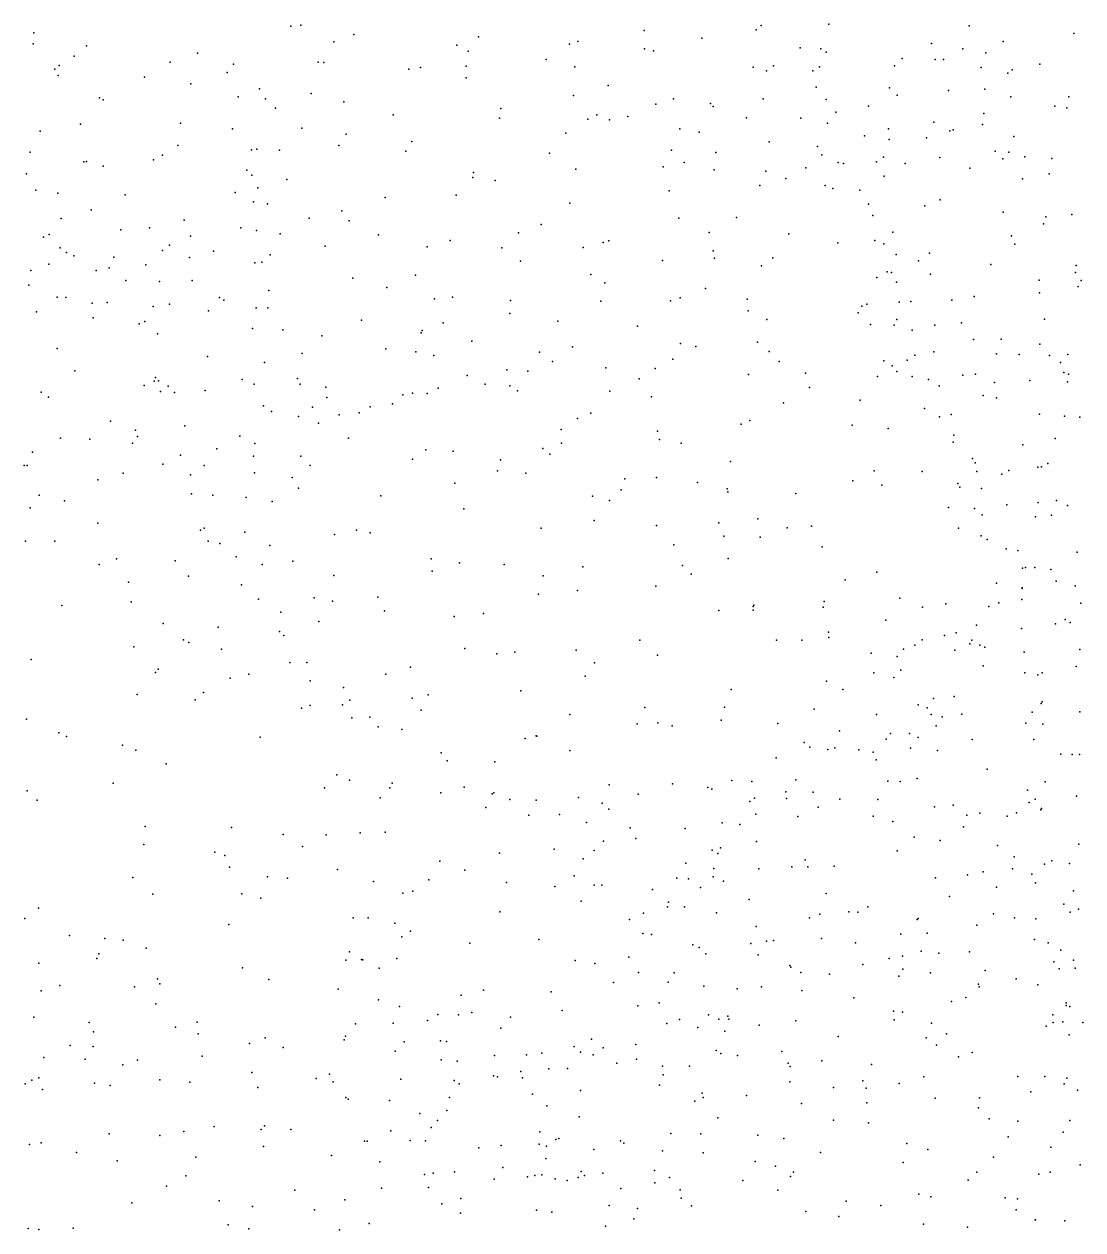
# Model space of a CAD drawing. Header units: metres. Extents: x -25 to 25, y -27.7 to 27.8.
# Drawn here: x -11.31 to -8.986, y -15.877 to -13.231 of the extents above; entities that cross this region are included whole.
import ezdxf

# ---------------------------------------------------------------- set-up
doc = ezdxf.new("R2010")
doc.units = ezdxf.units.M

msp = doc.modelspace()

# ---------------------------------------------------------------- linework, layer by layer
for p in [(-11.2885, -13.2501, -5.8326), (-10.7243, -13.2349, 6.9028), (-10.7024, -13.2327, 5.5991), (-10.5856, -13.2533, -15.2787), (-9.9489, -13.2445, 4.5267), (-9.7025, -13.243, 13.5472), (-9.6921, -13.2338, 17.8452), (-9.5433, -13.2307, 13.5708), (-9.2356, -13.2344, 12.7997), (-9.0057, -13.251, 16.2482), (-11.2897, -13.2742, 11.6685), (-11.1724, -13.2783, 11.9879), (-10.6301, -13.2694, 13.845), (-10.3597, -13.2767, -5.5947), (-10.312, -13.2586, 5.3867), (-10.1125, -13.2744, -4.7331), (-10.0941, -13.2686, 4.8566), (-9.8219, -13.2615, -5.2277), (-9.6063, -13.2824, -14.7838), (-9.3177, -13.2729, 3.8107), (-9.1604, -13.2689, -3.2849), (-11.1996, -13.3012, 12.322), (-10.9293, -13.2946, -5.6984), (-10.3349, -13.2897, -15.278), (-10.1636, -13.3082, 2.0477), (-9.948, -13.2846, -5.3183), (-9.928, -13.289, -15.0627), (-9.5609, -13.2848, 13.3458), (-9.5493, -13.2923, -4.3921), (-9.3824, -13.3063, -4.2158), (-9.3103, -13.3082, 16.6444), (-9.2916, -13.3082, 18.8308), (-9.2494, -13.2848, -3.6425), (-9.1985, -13.2934, 16.4471), (-11.2423, -13.3293, -14.1164), (-11.2324, -13.3213, 13.8422), (-10.989, -13.3139, -14.9196), (-10.8502, -13.3185, 6.3672), (-10.6644, -13.3145, 2.3102), (-10.6515, -13.3152, -4.8279), (-10.4652, -13.3297, 2.2068), (-10.4395, -13.3259, 5.4771), (-10.3393, -13.3227, 2.1025), (-10.1008, -13.3241, 13.5882), (-9.7095, -13.3253, 13.3809), (-9.68, -13.3334, 2.3377), (-9.6651, -13.3226, 17.6574), (-9.5781, -13.3334, 17.3641), (-9.564, -13.3248, 18.0866), (-9.399, -13.3221, 18.4273), (-9.2089, -13.3258, -4.9521), (-9.1408, -13.331, 12.5529), (-9.08, -13.3184, 3.8123), (-11.2351, -13.3437, -4.764), (-11.0456, -13.3471, -4.7591), (-10.944, -13.3617, 2.4983), (-10.8642, -13.3368, -15.055), (-10.3397, -13.3483, 13.7204), (-9.1507, -13.3384, 19.4618), (-10.7931, -13.3726, 5.8044), (-10.6799, -13.383, 5.6789), (-10.1035, -13.3875, -15.138), (-10.0276, -13.3654, 4.9651), (-9.5708, -13.3692, -5.1261), (-9.4103, -13.3702, 16.8287), (-9.3934, -13.3865, 4.2296), (-9.2804, -13.3762, 18.6675), (-9.2009, -13.3737, 19.2561), (-11.1442, -13.3922, 2.6722), (-11.1361, -13.3967, -14.5007), (-10.8397, -13.3906, -4.784), (-10.7795, -13.3943, 6.6292), (-10.6077, -13.401, -15.191), (-9.9232, -13.406, -4.6727), (-9.8843, -13.395, 13.3764), (-9.8031, -13.4051, 4.6492), (-9.7974, -13.4113, -5.3582), (-9.6872, -13.395, -4.5243), (-9.5489, -13.396, -14.6897), (-9.4562, -13.411, 2.5666), (-9.1435, -13.3903, 4.0106), (-9.0471, -13.4107, -14.5258), (-9.0208, -13.4147, 16.1654), (-9.0169, -13.3906, -3.287), (-10.7576, -13.4148, 2.4403), (-10.4994, -13.4299, 13.7901), (-10.2662, -13.4369, 2.1859), (-10.2629, -13.4161, -4.8266), (-10.0722, -13.4396, -5.5991), (-10.0527, -13.4299, 13.4525), (-10.0246, -13.4408, 5.1087), (-9.9847, -13.4334, -15.0165), (-9.7244, -13.4365, 13.1708), (-9.6047, -13.4368, 13.0203), (-9.5277, -13.4237, 4.4189), (-9.2031, -13.4269, -3.9185), (-11.2747, -13.4658, 12.4239), (-11.1857, -13.4503, 12.24), (-10.9666, -13.4482, -14.846), (-10.8524, -13.4604, 7.0116), (-10.7003, -13.4592, 13.8866), (-9.8703, -13.4603, 2.2458), (-9.5461, -13.4477, 17.9858), (-9.4125, -13.4608, -5.0523), (-9.3128, -13.4459, 16.4784), (-9.278, -13.465, 18.4786), (-9.2707, -13.4625, 4.3714), (-9.206, -13.4511, 18.9618), (-10.6028, -13.4722, -4.8441), (-10.4583, -13.4882, 2.3477), (-10.1207, -13.4702, -4.785), (-9.8277, -13.4677, -14.8268), (-9.6744, -13.4891, -14.6957), (-9.4647, -13.4755, 17.085), (-9.4112, -13.484, -4.3316), (-9.3292, -13.4804, -14.5807), (-9.1376, -13.4774, 12.4362), (-11.2964, -13.5117, 7.1436), (-11.0057, -13.5184, 2.6297), (-10.9723, -13.4967, -4.7387), (-10.8104, -13.5069, 6.1701), (-10.7986, -13.5048, 6.4601), (-10.7489, -13.5075, 5.8665), (-10.6185, -13.4974, -5.6003), (-10.4714, -13.5098, 5.574), (-10.1561, -13.5139, 5.3536), (-9.889, -13.5074, 4.9533), (-9.7916, -13.5125, 4.8097), (-9.5685, -13.4993, 17.5879), (-9.5585, -13.5176, 17.8148), (-9.1782, -13.5094, 16.2651), (-9.1486, -13.5117, -3.5479), (-11.1787, -13.5328, -5.6692), (-11.1727, -13.5321, 13.9124), (-11.1359, -13.5426, -14.1466), (-11.0255, -13.5288, -14.6228), (-9.9067, -13.5437, 13.1837), (-9.8605, -13.5344, -5.5914), (-9.5937, -13.5462, 2.537), (-9.5226, -13.5346, 12.7176), (-9.5109, -13.5362, 17.4215), (-9.4384, -13.5331, 16.7529), (-9.423, -13.5223, 4.5426), (-9.3757, -13.5363, 12.5764), (-9.2998, -13.5235, -4.2062), (-9.2342, -13.5468, -4.9906), (-9.1611, -13.5264, -14.5041), (-9.1134, -13.5222, 4.3914), (-9.0539, -13.5258, -3.3973), (-11.3045, -13.5593, -13.9149), (-10.8207, -13.5513, 6.8592), (-10.81, -13.562, -4.8376), (-10.7331, -13.5718, -14.9576), (-10.3247, -13.5674, -5.6417), (-10.3231, -13.5563, 5.479), (-10.0988, -13.5492, 2.2056), (-9.7949, -13.5504, 13.0584), (-9.6813, -13.5534, -5.3477), (-9.6374, -13.5692, 12.8154), (-9.4221, -13.5647, 18.1068), (-9.1182, -13.5699, 18.8303), (-9.0595, -13.5592, 19.2578), (-11.2842, -13.5951, 11.9972), (-10.7964, -13.5903, 6.3014), (-10.2758, -13.5736, 2.2924), (-9.8939, -13.5968, -14.7691), (-9.6949, -13.5846, -4.5937), (-9.5513, -13.5846, -14.5656), (-9.5345, -13.5912, 4.6918), (-9.4754, -13.595, 17.938), (-11.2354, -13.6018, 2.9086), (-11.088, -13.6056, 2.7551), (-10.8465, -13.6001, -14.8326), (-10.8058, -13.6207, 6.6652), (-10.7755, -13.6251, -5.5561), (-10.517, -13.6113, 13.7642), (-10.3613, -13.606, -15.0461), (-10.1115, -13.6234, -4.7983), (-9.4566, -13.626, 17.0495), (-9.2992, -13.6162, 2.7315), (-11.1622, -13.6381, -13.8735), (-10.6124, -13.6405, 2.5075), (-9.4465, -13.6508, -4.413), (-9.3324, -13.6293, 4.665), (-9.1607, -13.643, -3.8883), (-9.0103, -13.6487, 4.404), (-11.2286, -13.6573, -4.6982), (-11.0345, -13.6777, -5.5537), (-10.9582, -13.6611, 6.9301), (-10.8337, -13.6778, 2.5874), (-10.6836, -13.6566, 13.8492), (-10.5964, -13.6622, -5.5554), (-10.1745, -13.6707, -14.9291), (-9.8722, -13.6566, 5.0652), (-9.7462, -13.6551, -14.5936), (-9.0722, -13.6686, -3.5597), (-9.0673, -13.6535, 16.1322), (-11.2668, -13.6981, 13.9028), (-11.2546, -13.6924, 7.1035), (-11.0974, -13.6824, -4.8031), (-10.9447, -13.6963, 2.6991), (-10.7996, -13.6838, 6.4579), (-10.7475, -13.691, 5.9804), (-10.5317, -13.6933, -4.9261), (-10.2242, -13.6887, 5.4278), (-9.8057, -13.6883, -5.7338), (-9.6312, -13.691, -5.3988), (-9.4422, -13.7056, 17.8294), (-9.4026, -13.6876, 12.4702), (-9.1425, -13.695, 12.3308), (-11.2306, -13.7216, -5.5605), (-11.2163, -13.7322, -13.6576), (-11.0055, -13.7275, -13.8985), (-10.9907, -13.7156, -14.3056), (-10.8941, -13.7286, -5.0859), (-10.6485, -13.7183, -5.0373), (-10.4248, -13.7195, -14.9261), (-10.3746, -13.7058, 13.6), (-10.2614, -13.7218, -4.8771), (-10.0825, -13.7212, 5.3065), (-10.0385, -13.7099, 2.2986), (-10.0263, -13.706, -14.774), (-9.797, -13.7284, -4.6896), (-9.5237, -13.7106, -5.2683), (-9.4226, -13.7126, 17.1976), (-9.1352, -13.7135, -14.3211), (-11.2553, -13.7571, 12.5295), (-11.2001, -13.7395, 12.2016), (-11.113, -13.7418, -4.9938), (-10.9466, -13.7426, -5.3894), (-10.8031, -13.7543, -5.2969), (-10.7876, -13.7533, 6.1555), (-10.7695, -13.737, -14.7156), (-10.2201, -13.7509, 13.3429), (-9.9081, -13.7497, 12.8503), (-9.794, -13.7441, 12.7154), (-9.6659, -13.7438, 12.6133), (-9.3953, -13.7365, -14.4112), (-9.3465, -13.7501, 17.9917), (-9.3225, -13.7334, -4.3492), (-9.188, -13.7583, 16.2486), (-11.2952, -13.7714, -4.9011), (-11.1517, -13.7717, 3.0509), (-11.1229, -13.7655, -5.3863), (-11.0421, -13.7592, -5.222), (-10.4505, -13.7818, -5.044), (-10.0659, -13.7798, -5.7297), (-9.6908, -13.761, -14.4928), (-9.4152, -13.7744, 17.4531), (-9.4056, -13.7756, 2.7206), (-9.32, -13.7797, 16.4296), (-9.0021, -13.7758, -14.1625), (-9.0005, -13.7607, 18.6388), (-11.2991, -13.8033, -5.0819), (-11.0863, -13.793, -13.3215), (-11.0127, -13.7956, -13.4768), (-10.9407, -13.7932, -14.1687), (-10.5881, -13.7884, -5.1804), (-10.5133, -13.8087, 13.639), (-10.0349, -13.7983, 12.9428), (-9.8142, -13.8112, 5.1001), (-9.4383, -13.7866, 16.8463), (-9.3951, -13.797, -4.4807), (-9.082, -13.7926, -5.0774), (-8.996, -13.8066, 16.083), (-8.9892, -13.7931, 2.7979), (-11.2371, -13.8297, 3.2419), (-11.2182, -13.8308, -12.9106), (-10.8808, -13.8309, 2.7576), (-10.8714, -13.8368, -14.3353), (-10.7725, -13.8151, 2.6345), (-10.4087, -13.8332, 2.4929), (-10.3695, -13.8299, 13.4638), (-10.2421, -13.8369, -14.7432), (-9.8695, -13.8312, -5.7973), (-9.7223, -13.834, 2.5486), (-9.2737, -13.8362, 12.3091), (-9.2241, -13.8283, 18.1316), (-9.0807, -13.8202, 18.3676), (-11.2823, -13.8619, -13.1861), (-11.16, -13.8433, -12.7056), (-11.1275, -13.8419, -13.0816), (-11.0263, -13.8506, 6.912), (-10.9907, -13.8449, 13.8561), (-10.9048, -13.8595, -13.749), (-10.8005, -13.8534, 13.8051), (-10.7744, -13.8533, -14.506), (-10.044, -13.8385, -14.6293), (-9.8905, -13.8381, 2.434), (-9.7205, -13.8599, -4.7167), (-9.4711, -13.8493, 12.4049), (-9.4597, -13.8451, -5.3279), (-9.3892, -13.8407, 17.6195), (-9.3635, -13.8393, -14.2981), (-11.1582, -13.8752, 12.5102), (-11.0573, -13.8882, 3.1455), (-11.0444, -13.8834, -12.9454), (-10.5688, -13.88, 2.5578), (-10.3901, -13.8864, -5.4759), (-10.2437, -13.8655, -5.6256), (-10.1383, -13.8828, 2.3963), (-9.6794, -13.8787, -5.7855), (-9.4791, -13.8646, 4.967), (-9.4521, -13.89, -4.5962), (-9.3944, -13.8792, 16.6331), (-9.2518, -13.8864, -14.1899), (-9.0699, -13.8781, 4.681), (-11.0169, -13.9104, -13.2358), (-10.808, -13.8984, 6.2276), (-10.7415, -13.9017, 5.9074), (-10.6558, -13.9145, 5.7428), (-10.4384, -13.9082, -14.6572), (-10.4357, -13.9031, -5.3255), (-9.963, -13.8936, 12.5937), (-9.3999, -13.8915, 17.0161), (-9.3604, -13.9023, 17.3362), (-9.3104, -13.8913, 17.8769), (-11.2367, -13.9427, -12.5578), (-10.5154, -13.9431, 13.5039), (-10.3272, -13.9263, -5.133), (-10.1058, -13.939, 5.3464), (-9.8692, -13.9313, -14.4258), (-9.8354, -13.9381, -4.812), (-9.6997, -13.9288, -14.3481), (-9.2258, -13.9227, -5.2327), (-9.165, -13.922, 4.8595), (-9.0801, -13.9327, 12.1956), (-10.9072, -13.96, 3.0316), (-10.6994, -13.9537, -14.3913), (-10.4499, -13.95, 5.5299), (-10.41, -13.9582, 13.3257), (-10.1784, -13.9509, -14.5614), (-9.8859, -13.9662, 5.2226), (-9.6746, -13.9491, 5.096), (-9.4223, -13.9697, -5.5025), (-9.3713, -13.9683, 16.8421), (-9.3547, -13.957, -5.3442), (-9.3127, -13.9496, -4.5344), (-9.1754, -13.9543, -14.0638), (-9.1259, -13.9556, 18.1948), (-9.0588, -13.9577, -5.2245), (-9.0187, -13.9555, -3.7473), (-11.1986, -13.9912, 13.7687), (-10.7817, -13.9731, -13.77), (-10.2499, -13.9895, -5.5274), (-10.2041, -13.9922, 12.5884), (-10.1501, -13.971, -5.0165), (-10.033, -13.9852, 2.4591), (-9.9245, -13.9867, 12.4589), (-9.6522, -13.9709, 12.3864), (-9.5948, -13.9963, -14.2312), (-9.404, -13.9809, 2.7734), (-9.3938, -13.993, -14.1475), (-9.035, -13.9734, 2.8779), (-9.0277, -13.995, 16.1855), (-11.0245, -14.0144, -12.8184), (-11.0215, -14.0064, -13.0841), (-11.0147, -14.0134, -12.5419), (-10.8308, -14.0104, 6.4378), (-10.8048, -14.0211, 6.1222), (-10.7094, -14.0084, -14.066), (-10.7037, -14.0211, -13.9114), (-10.337, -14.0019, -14.5115), (-10.2974, -14.0209, -5.3609), (-9.9596, -14.009, -4.9071), (-9.7197, -13.9994, 2.6174), (-9.4366, -14.0037, 12.2679), (-9.3607, -14.0041, 5.0498), (-9.3246, -14.0106, 17.4432), (-9.2492, -14.0011, 17.9767), (-9.2216, -13.9988, 12.188), (-9.1797, -14.017, 16.351), (-9.102, -14.013, -4.3179), (-9.0194, -14.0154, -3.99), (-9.017, -13.9988, -13.8427), (-11.2719, -14.0381, 7.0419), (-11.2561, -14.0491, -12.4433), (-11.0463, -14.0235, 3.366), (-11.0101, -14.0368, 12.6471), (-10.9932, -14.0252, 13.7167), (-10.9794, -14.0391, 6.7533), (-10.9123, -14.0349, 12.4881), (-10.6474, -14.0276, -14.2268), (-10.4787, -14.0441, 13.0244), (-10.4573, -14.0406, -14.3992), (-10.4249, -14.0415, 2.5495), (-10.4005, -14.0298, 12.7877), (-10.2437, -14.0246, 5.4167), (-10.2264, -14.0352, 2.4945), (-10.0243, -14.0362, -5.7124), (-9.9329, -14.0485, -14.3226), (-9.5858, -14.0282, 2.7107), (-9.3008, -14.0245, 17.7996), (-9.2049, -14.0453, 2.863), (-10.7845, -14.068, 2.9729), (-10.6768, -14.0709, 5.7402), (-10.6453, -14.0503, 13.4523), (-10.5502, -14.0707, 12.8597), (-10.5012, -14.0637, 12.6355), (-9.6426, -14.062, -5.8628), (-9.4743, -14.0556, -5.7814), (-9.3336, -14.0744, -13.9834), (-9.1753, -14.051, -13.9203), (-11.1197, -14.1023, 12.2026), (-10.7666, -14.0811, 12.571), (-10.707, -14.092, 12.8264), (-10.618, -14.0882, 13.2716), (-10.5744, -14.0836, -14.0474), (-10.0951, -14.0963, -5.126), (-10.066, -14.0846, 12.4028), (-9.7165, -14.1006, 5.2084), (-9.3005, -14.0924, 17.2385), (-9.2749, -14.0876, 16.6037), (-9.0813, -14.0869, 4.9114), (-9.0263, -14.091, -13.7036), (-8.9926, -14.0931, -4.1674), (-11.0648, -14.1214, 3.4956), (-10.9571, -14.1124, 12.3562), (-10.6636, -14.1064, -13.7187), (-10.1305, -14.1205, -5.5624), (-9.9196, -14.1237, 2.5733), (-9.736, -14.1086, -4.8873), (-9.4918, -14.1104, -14.0295), (-9.413, -14.1181, -4.7514), (-11.2295, -14.1393, 12.9691), (-11.1657, -14.1414, 6.9423), (-11.0715, -14.1499, 13.5769), (-11.0605, -14.1355, 12.8797), (-10.8359, -14.1347, -13.4252), (-10.803, -14.1508, 3.2043), (-10.5976, -14.1396, 12.4604), (-10.1304, -14.1503, -5.2935), (-9.9149, -14.142, -4.9999), (-9.8677, -14.15, -5.8067), (-9.2702, -14.1482, 17.0752), (-9.2691, -14.1329, 5.1148), (-9.1177, -14.1542, 16.4175), (-9.0467, -14.1402, 18.2629), (-11.2913, -14.1701, 13.5334), (-10.9661, -14.1765, 13.4293), (-10.8866, -14.1628, 12.9786), (-10.8064, -14.1785, 13.1328), (-10.7019, -14.179, -13.5572), (-10.4281, -14.1646, 12.4265), (-10.3679, -14.1681, 5.4624), (-10.1708, -14.1622, 2.5639), (-10.156, -14.1746, -14.1629), (-11.3096, -14.1989, 13.2192), (-11.3029, -14.1995, 7.0384), (-11.0051, -14.1964, 6.762), (-10.9141, -14.1995, 13.262), (-10.682, -14.1989, 2.9249), (-10.4572, -14.1857, -13.8927), (-10.2638, -14.187, 12.3782), (-9.7588, -14.1903, 12.24), (-9.2279, -14.1836, 16.8522), (-9.2225, -14.1931, -5.725), (-9.0844, -14.2026, -13.5761), (-9.0762, -14.2021, 2.9651), (-9.063, -14.1946, 5.0451), (-11.1478, -14.2306, 13.3101), (-11.0919, -14.2163, -12.3624), (-10.9443, -14.2199, 3.4723), (-10.804, -14.2157, 6.1678), (-10.7212, -14.2259, 5.8255), (-10.2706, -14.2108, -14.0273), (-10.2087, -14.2158, 5.4039), (-9.9908, -14.2288, -14.0416), (-9.9218, -14.2254, 12.2461), (-9.4905, -14.2331, -4.8588), (-9.4441, -14.2109, 2.8141), (-9.3385, -14.2126, -5.859), (-9.2183, -14.2124, 17.8836), (-9.1634, -14.2185, 16.6511), (-9.1486, -14.2102, 18.0224), (-10.9422, -14.2614, -12.9801), (-10.7074, -14.2493, 12.3906), (-10.3639, -14.238, 2.6521), (-9.9991, -14.2528, -5.2151), (-9.8315, -14.2362, 2.6867), (-9.7666, -14.2505, -4.9899), (-9.7649, -14.2574, -13.9375), (-9.6155, -14.2606, -13.8478), (-9.4271, -14.2421, -13.7806), (-9.2599, -14.2388, 12.1197), (-9.2555, -14.247, 17.6855), (-9.2085, -14.2497, 17.1802), (-11.2765, -14.264, 11.4925), (-11.221, -14.2766, 11.8997), (-10.8957, -14.2642, -13.1746), (-10.8224, -14.2698, 6.3902), (-10.765, -14.2784, 3.3072), (-10.5264, -14.2659, 2.746), (-10.0619, -14.2665, 2.6539), (-10.0249, -14.2757, -5.4822), (-9.1523, -14.2853, 17.0332), (-9.084, -14.2806, 5.1811), (-9.0436, -14.276, -13.4213), (-9.0197, -14.2873, 16.5002), (-11.2965, -14.2919, 3.7317), (-10.3442, -14.294, -13.7204), (-9.2805, -14.2917, 2.9303), (-9.2236, -14.2934, 17.3611), (-9.2071, -14.3075, -5.9103), (-9.0895, -14.3121, 16.7863), (-9.0543, -14.3082, 18.1403), (-11.1481, -14.326, 3.6901), (-10.9141, -14.337, -12.5995), (-10.175, -14.3366, -13.7249), (-10.0586, -14.3202, 12.202), (-9.9217, -14.3312, -13.7702), (-9.7848, -14.3254, -5.8241), (-9.6995, -14.3162, 2.7543), (-9.6348, -14.3362, -4.9812), (-9.5816, -14.3322, -5.9589), (-9.2588, -14.3366, -4.7724), (-11.3063, -14.3653, -12.329), (-11.2418, -14.3653, 6.9973), (-10.9221, -14.3413, 6.6589), (-10.9054, -14.3652, -12.85), (-10.825, -14.3457, 12.2962), (-10.6284, -14.3504, 3.0825), (-10.5802, -14.3414, 5.6687), (-10.5497, -14.3468, 12.3343), (-9.7738, -14.3546, 5.3303), (-9.694, -14.3568, -13.6929), (-9.2088, -14.3538, 17.5407), (-9.1957, -14.3619, -13.447), (-10.8799, -14.3704, -12.449), (-10.7705, -14.3746, 6.122), (-9.8835, -14.3737, -5.6497), (-9.5576, -14.3781, 2.8112), (-9.1543, -14.382, 5.3092), (-9.1285, -14.3861, 17.8781), (-8.9983, -14.3897, 13.8413), (-11.1448, -14.4162, 11.4498), (-11.1068, -14.4041, 11.9506), (-10.9779, -14.4082, 12.1212), (-10.8444, -14.4, 3.5192), (-10.7871, -14.4165, 6.3339), (-10.7198, -14.4095, -13.2767), (-10.4161, -14.4038, 5.5435), (-10.3542, -14.4128, -13.569), (-10.2556, -14.4163, 12.1782), (-9.8644, -14.4185, -5.3133), (-9.7644, -14.4034, 12.0608), (-10.9486, -14.442, 3.6318), (-10.6297, -14.4403, 5.7946), (-10.4136, -14.4311, 12.244), (-10.1704, -14.4414, 5.4272), (-10.0832, -14.4217, 2.7858), (-9.8458, -14.4374, 2.7873), (-9.4383, -14.4333, 5.3629), (-9.1184, -14.4244, 13.7176), (-9.112, -14.4228, 17.3118), (-9.0915, -14.4231, 13.2948), (-9.0563, -14.4274, -10.9805), (-11.0803, -14.4556, 6.8948), (-10.8322, -14.4612, -12.7182), (-9.9227, -14.4644, 12.0297), (-9.5076, -14.4499, 12.0437), (-9.1755, -14.4575, 13.4202), (-9.1189, -14.4678, 17.6756), (-9.1187, -14.4692, 13.9664), (-9.0441, -14.4534, 13.1228), (-9.0024, -14.4636, 17.1895), (-11.0748, -14.4982, 11.6225), (-10.7955, -14.4925, 12.1596), (-10.6726, -14.4893, 3.4144), (-10.6327, -14.4972, 12.2077), (-10.5333, -14.4882, 3.182), (-10.1806, -14.4816, -13.5462), (-10.0948, -14.4735, 12.0622), (-9.5535, -14.4976, -13.5345), (-9.3878, -14.4905, 2.9297), (-9.1197, -14.4935, -10.8522), (-11.2267, -14.5068, 3.7988), (-10.746, -14.5213, 6.217), (-10.5184, -14.5182, -13.3464), (-10.3016, -14.524, 5.5221), (-9.7848, -14.5175, -5.6631), (-9.7096, -14.5164, -13.5422), (-9.7094, -14.509, -5.271), (-9.7076, -14.5057, -5.8478), (-9.5558, -14.5104, -5.1348), (-9.3377, -14.51, -6.1206), (-9.2862, -14.5025, -13.4353), (-9.1921, -14.5086, 13.181), (-9.1701, -14.5009, 3.0211), (-8.9905, -14.5014, 18.0328), (-11.0041, -14.5458, 11.3508), (-10.6629, -14.5415, 5.9557), (-10.3657, -14.5309, 12.1216), (-9.4179, -14.5386, -5.0682), (-9.2193, -14.5495, -4.8625), (-9.0458, -14.5465, -6.0959), (-9.0248, -14.5369, -10.6319), (-9.0137, -14.5441, -4.6248), (-10.8837, -14.5537, 12.0275), (-10.7494, -14.5637, -12.4869), (-10.7398, -14.5726, 3.5408), (-9.5441, -14.5647, -5.303), (-9.5434, -14.577, 5.4031), (-9.2893, -14.5726, 5.4207), (-9.264, -14.5663, 13.9509), (-9.1204, -14.5567, 12.9524), (-11.0686, -14.5975, 11.1551), (-10.96, -14.5817, 11.5354), (-10.9479, -14.5873, 11.789), (-10.8766, -14.6025, -12.3103), (-10.3421, -14.6007, 3.1313), (-10.0977, -14.6045, 11.9398), (-9.9581, -14.5828, 2.8874), (-9.6579, -14.5824, -5.4968), (-9.6023, -14.5822, 2.8647), (-9.3792, -14.6026, -5.276), (-9.3544, -14.5935, 13.1771), (-9.3384, -14.5821, 13.7663), (-9.2668, -14.6043, -5.0302), (-9.2338, -14.5908, 14.1143), (-9.2296, -14.5828, -11.1091), (-9.2117, -14.5932, -6.1936), (-9.2009, -14.5978, -13.3269), (-8.9926, -14.6027, -11.2373), (-11.2939, -14.6247, 10.8862), (-10.7261, -14.6317, 11.9805), (-10.6894, -14.6315, -12.613), (-10.2721, -14.6124, 11.9649), (-10.2328, -14.6086, 3.0067), (-9.9194, -14.6151, 11.9269), (-9.4503, -14.6111, -13.4522), (-9.3934, -14.6187, 13.6101), (-9.1146, -14.6088, 14.4318), (-11.0214, -14.6537, -12.2961), (-11.0157, -14.6465, 3.7618), (-10.816, -14.657, 11.8492), (-10.5155, -14.6568, 5.804), (-10.4618, -14.6415, -13.226), (-10.0578, -14.6325, 5.4496), (-9.4447, -14.6543, 13.4312), (-9.3853, -14.6484, 2.9389), (-9.2047, -14.6392, -10.661), (-9.1131, -14.6543, 12.0566), (-9.0748, -14.6539, -10.4504), (-9.0006, -14.6404, 12.7729), (-10.8574, -14.6657, 11.4062), (-10.6815, -14.6718, 6.3222), (-10.0779, -14.6616, -13.3918), (-9.5483, -14.6722, -5.5952), (-9.4008, -14.6643, 13.8919), (-9.0849, -14.6589, -13.1969), (-11.0613, -14.7016, 7.0027), (-10.916, -14.6973, 6.8364), (-10.6087, -14.6864, -12.9284), (-10.458, -14.7101, 11.7686), (-10.4227, -14.7025, 3.48), (-10.2192, -14.6934, 11.7954), (-9.7575, -14.6905, 11.9225), (-9.5124, -14.6911, -6.0237), (-9.3137, -14.7102, -5.462), (-9.2681, -14.7065, 14.3678), (-10.9339, -14.7133, 11.2363), (-10.7008, -14.732, -12.2566), (-10.6816, -14.7258, 11.4857), (-10.6106, -14.7242, 11.6365), (-10.5945, -14.7139, 3.6085), (-10.438, -14.736, -13.0967), (-9.9473, -14.7301, 2.9763), (-9.7722, -14.7294, 5.4302), (-9.5757, -14.7341, 11.9783), (-9.347, -14.7248, -10.7156), (-9.3272, -14.7312, 5.4619), (-9.0776, -14.7217, -10.239), (-9.0748, -14.7179, 14.66), (-11.3044, -14.7559, 7.135), (-10.5906, -14.7527, 6.0992), (-10.551, -14.7516, -12.3455), (-10.1115, -14.7453, 3.108), (-9.7797, -14.758, -13.4244), (-9.4384, -14.7459, -11.0347), (-9.3184, -14.7456, -11.362), (-9.2947, -14.7506, -10.3881), (-9.2513, -14.7449, 12.7609), (-9.097, -14.7406, -11.3771), (-8.9924, -14.7398, -4.6973), (-11.2331, -14.7862, 11.0171), (-10.5328, -14.7728, -12.5865), (-10.4804, -14.7786, -12.9306), (-9.9643, -14.7662, -13.3747), (-9.9184, -14.7643, 5.4658), (-9.8871, -14.7707, 11.8288), (-9.6552, -14.7651, 2.913), (-9.5199, -14.7814, -13.4012), (-9.4078, -14.7873, 14.229), (-9.366, -14.7874, -13.3448), (-9.3077, -14.7705, 12.0257), (-9.1109, -14.7646, -6.4566), (-9.0736, -14.7671, 5.476), (-11.2162, -14.7939, -12.3005), (-11.0936, -14.8126, 7.1172), (-10.7913, -14.7952, 6.7714), (-10.2095, -14.7981, 11.6567), (-10.1857, -14.7927, 3.3116), (-10.1839, -14.793, 5.6001), (-9.5977, -14.8069, 13.4526), (-9.4173, -14.7999, 12.83), (-9.3474, -14.7959, -6.1955), (-9.2284, -14.8004, -6.3169), (-9.0935, -14.8007, -5.3421), (-11.0646, -14.824, 3.8126), (-10.3943, -14.8301, 3.672), (-10.1118, -14.8245, -13.2351), (-9.6586, -14.8408, -11.2442), (-9.5848, -14.8175, 13.715), (-9.5458, -14.8226, 13.9264), (-9.5301, -14.8189, 12.9556), (-9.4773, -14.8231, -10.7015), (-9.4463, -14.8286, -5.8623), (-9.3638, -14.8195, -5.7203), (-9.3047, -14.8246, 14.4839), (-9.0344, -14.8328, -5.2013), (-9.0093, -14.8333, -4.9086), (-8.9934, -14.8333, -9.937), (-10.9977, -14.8538, -12.2549), (-10.3811, -14.8474, 11.5255), (-10.2763, -14.8494, -13.0935), (-9.4395, -14.8452, 2.9104), (-9.1955, -14.8653, 12.6221), (-10.6229, -14.8782, 3.7921), (-10.5951, -14.8895, 6.3975), (-9.7559, -14.8905, -11.4342), (-9.712, -14.8927, -11.0828), (-9.616, -14.8888, 5.5143), (-9.4141, -14.8921, 12.0112), (-9.387, -14.8928, -10.2932), (-9.3496, -14.8862, -6.0298), (-9.0686, -14.8931, 12.0861), (-11.3026, -14.913, 7.2449), (-11.114, -14.8966, 11.209), (-10.65, -14.9063, 6.655), (-10.5066, -14.9065, 6.1175), (-10.5017, -14.8966, 11.3946), (-10.3953, -14.9175, 5.9344), (-10.3437, -14.905, -12.8704), (-10.2826, -14.9201, 5.7857), (-10.2786, -14.9177, -12.227), (-10.0254, -14.8997, 11.7423), (-9.962, -14.9204, -11.5329), (-9.8863, -14.8979, 3.0222), (-9.8086, -14.9055, 11.8668), (-9.8, -14.9094, -13.3002), (-9.638, -14.9153, 11.951), (-9.5774, -14.9159, -13.3097), (-9.1074, -14.9117, 3.0211), (-11.2812, -14.9339, 11.0965), (-10.5282, -14.9284, -12.0423), (-10.2434, -14.932, 3.6543), (-10.1857, -14.9338, -11.9842), (-10.0925, -14.9277, 3.4348), (-10.0411, -14.9404, -11.7369), (-9.717, -14.9367, -10.8366), (-9.7062, -14.9296, 13.3444), (-9.6365, -14.9297, 12.9868), (-9.567, -14.9489, -10.4268), (-9.519, -14.9312, 14.2152), (-9.4355, -14.9322, 12.7077), (-9.3111, -14.9481, 14.6239), (-9.2703, -14.9449, -5.8806), (-9.1039, -14.9385, -12.9594), (-9.0903, -14.9312, 14.8793), (-8.9996, -14.9251, -5.3988), (-10.2959, -14.9495, -12.4246), (-10.2015, -14.9668, -11.5906), (-10.1346, -14.9649, 11.6115), (-10.0265, -14.9533, -11.3725), (-9.7034, -14.9641, -10.5673), (-9.6111, -14.9692, -11.6389), (-9.446, -14.9687, 5.5715), (-9.2401, -14.9664, -10.1301), (-9.2121, -14.9624, -6.3135), (-9.1522, -14.9685, 5.5721), (-9.1312, -14.9615, -9.9987), (-9.0778, -14.9549, -5.597), (-9.0766, -14.9519, 12.5109), (-11.0438, -14.9912, 7.3729), (-10.8542, -14.9937, 7.1964), (-10.0753, -14.9823, 5.6849), (-9.9797, -14.9941, 3.2535), (-9.859, -14.9959, -10.9747), (-9.7777, -14.9834, -11.6878), (-9.7386, -14.9874, 13.7351), (-9.4025, -14.9801, -11.646), (-9.2479, -14.992, -13.0785), (-10.7413, -15.0088, 7.0077), (-10.6469, -15.01, 6.8342), (-10.5722, -15.0052, 6.5518), (-10.5173, -15.004, 3.8733), (-10.0382, -15.0238, -13.0347), (-9.9673, -15.0176, -11.8758), (-9.7024, -15.0244, -13.1926), (-9.356, -15.015, 2.8868), (-9.2992, -15.022, 12.5407), (-11.0465, -15.0309, -12.2159), (-10.891, -15.0479, -12.1527), (-10.8694, -15.055, 7.4364), (-10.6984, -15.0351, 3.9102), (-10.2665, -15.0498, 5.9023), (-10.1463, -15.0415, -12.8363), (-10.0581, -15.0439, -12.0694), (-9.7992, -15.043, 13.4147), (-9.7872, -15.051, 3.0022), (-9.7813, -15.0379, 5.6157), (-9.3933, -15.0449, -10.2363), (-9.1734, -15.0333, -6.1048), (-8.9947, -15.0304, -3.6212), (-10.8585, -15.0803, 7.8406), (-10.3975, -15.0672, 6.1349), (-10.0829, -15.0625, 3.5876), (-9.8575, -15.0719, -10.7545), (-9.6248, -15.0797, 2.8895), (-9.5951, -15.0646, 12.7547), (-9.5895, -15.0802, 14.2545), (-9.5315, -15.0787, -13.1285), (-9.1368, -15.058, -5.9377), (-9.0701, -15.0743, -9.854), (-9.0536, -15.0666, -3.3787), (-9.0153, -15.0725, -6.5891), (-11.0709, -15.1031, 7.6056), (-10.7753, -15.1017, -12.0458), (-10.7316, -15.1048, 7.3559), (-10.6221, -15.0858, 11.3934), (-10.3421, -15.0872, -11.5639), (-10.102, -15.0997, -12.5037), (-9.8773, -15.105, -13.0129), (-9.8512, -15.1066, 13.6944), (-9.7969, -15.1021, -10.5867), (-9.7956, -15.0836, 13.8457), (-9.6968, -15.0845, 12.8923), (-9.3089, -15.1041, -12.9394), (-9.2387, -15.0977, -11.7568), (-9.2043, -15.0906, 12.1505), (-9.1403, -15.0844, 2.943), (-9.0976, -15.0959, -6.3143), (-10.5428, -15.1123, 6.7551), (-10.4566, -15.1334, 6.3764), (-10.4211, -15.1083, 11.454), (-10.251, -15.1144, -11.3854), (-10.1449, -15.1231, 3.7251), (-10.0584, -15.1204, -11.0967), (-10.0413, -15.1202, -12.2705), (-9.9301, -15.13, -12.0533), (-9.8253, -15.1252, -11.9362), (-9.7742, -15.1112, 11.9603), (-9.1751, -15.1242, 5.6249), (-9.0895, -15.1147, 12.3272), (-9.006, -15.1328, -5.7403), (-11.0272, -15.1402, 7.8224), (-10.8314, -15.1393, 3.9539), (-10.7899, -15.149, 11.4097), (-10.4783, -15.1375, -11.6649), (-10.0869, -15.1555, 11.7482), (-9.8953, -15.1575, 3.304), (-9.7179, -15.1519, -12.9817), (-9.5489, -15.1386, -11.8314), (-9.2787, -15.1447, 12.4278), (-11.2777, -15.1706, 7.5515), (-10.2651, -15.1785, 6.0452), (-9.9503, -15.1813, 5.782), (-9.8974, -15.1676, -12.7979), (-9.8601, -15.1674, 13.1853), (-9.7897, -15.1811, 14.0518), (-9.5628, -15.1835, 14.3826), (-9.4996, -15.1784, 5.675), (-9.4795, -15.1791, 12.1115), (-9.4579, -15.168, -12.8986), (-9.1817, -15.1829, 14.9318), (-9.0272, -15.1622, -6.4554), (-9.0137, -15.1793, -11.6699), (-8.995, -15.1727, 2.956), (-11.3077, -15.1934, 11.2378), (-10.8605, -15.2067, 8.1216), (-10.5873, -15.1916, 7.9271), (-10.5547, -15.1919, 7.0877), (-10.496, -15.2038, 3.9822), (-9.9805, -15.1956, 3.5248), (-9.703, -15.2108, 5.71), (-9.5856, -15.1922, 12.6166), (-9.3493, -15.1957, -3.4054), (-9.3469, -15.1933, -11.9478), (-9.2182, -15.2079, -12.4627), (-9.1361, -15.1916, -11.95), (-9.0887, -15.1938, -3.1976), (-11.2097, -15.2304, 3.8087), (-11.1322, -15.2372, -7.7668), (-10.4806, -15.2339, 6.9031), (-10.4617, -15.221, 6.6596), (-10.1795, -15.2391, -11.2092), (-9.9518, -15.2259, 11.9367), (-9.9324, -15.2282, -10.7463), (-9.5594, -15.2369, 2.8246), (-9.3852, -15.2276, -3.2129), (-9.3276, -15.2253, -12.6321), (-9.0918, -15.2391, -9.7721), (-11.0922, -15.2408, -12.1446), (-11.0418, -15.2583, 3.8738), (-10.5951, -15.2666, 8.1321), (-10.3311, -15.2472, 11.5865), (-9.8417, -15.2513, -12.4809), (-9.8278, -15.2566, -12.3211), (-9.7143, -15.2481, 12.0796), (-9.6804, -15.2429, 2.9459), (-9.6647, -15.2417, -12.7607), (-9.4845, -15.2468, 14.53), (-9.3405, -15.2653, 14.7462), (-9.2345, -15.2666, -3.1088), (-9.0621, -15.2469, -12.1254), (-9.0339, -15.263, 15.0724), (-11.2775, -15.291, -8.251), (-11.1502, -15.2809, 8.0479), (-11.1459, -15.2708, -8.004), (-10.6038, -15.285, -11.6591), (-10.5692, -15.2831, 7.6545), (-10.5663, -15.284, 7.4619), (-10.4918, -15.2809, -11.5179), (-10.1, -15.2854, 5.9625), (-10.0568, -15.2923, 3.697), (-9.9826, -15.2778, 13.7327), (-9.8132, -15.2708, 12.8765), (-9.6981, -15.273, -12.156), (-9.4108, -15.281, -12.171), (-9.3814, -15.2763, -12.4891), (-9.3017, -15.2694, -12.304), (-9.0494, -15.2884, -3.8911), (-9.006, -15.2848, -11.9576), (-10.8302, -15.3017, 11.457), (-10.5306, -15.3023, 7.2761), (-9.9611, -15.3116, 13.8848), (-9.8831, -15.3129, 14.0474), (-9.629, -15.2967, -12.5385), (-9.6264, -15.3003, -10.3328), (-9.6047, -15.3116, -3.1795), (-9.542, -15.3154, -12.3091), (-9.4687, -15.2945, -3.4507), (-9.381, -15.3042, -10.1473), (-9.3199, -15.3126, 5.7194), (-9.2005, -15.3077, -3.7228), (-9.0378, -15.3036, 5.6369), (-9.0024, -15.3022, -9.1872), (-11.2311, -15.3405, -7.4709), (-11.067, -15.3434, 8.2062), (-11.0166, -15.3259, 11.4163), (-11.0115, -15.337, -12.0254), (-10.7728, -15.3274, 4.0036), (-10.0163, -15.3336, 13.4304), (-9.8959, -15.3332, 3.4536), (-9.8179, -15.3417, 14.1849), (-9.6913, -15.3436, 12.2042), (-9.3896, -15.3201, -3.0161), (-9.215, -15.3377, -9.9329), (-9.2131, -15.3431, 14.9133), (-9.1324, -15.3257, 2.7977), (-9.0848, -15.3392, -2.948), (-11.2723, -15.3521, 8.2719), (-10.6206, -15.3486, 11.4952), (-10.5315, -15.3721, 4.0178), (-10.3505, -15.3615, 6.5004), (-10.3012, -15.3504, 11.7187), (-10.1525, -15.3544, 3.814), (-9.7446, -15.3479, -10.4382), (-9.6027, -15.3511, -2.9825), (-9.4883, -15.3672, -2.8687), (-9.2424, -15.3663, -2.8366), (-11.0207, -15.3807, -7.9785), (-10.4858, -15.3866, 8.0334), (-10.1287, -15.3955, 12.0048), (-9.9628, -15.3852, 12.1211), (-9.9158, -15.3781, 12.9236), (-9.4016, -15.3966, 14.6789), (-9.3816, -15.3985, -2.7143), (-9.2744, -15.3751, 2.7243), (-9.0224, -15.3843, -2.3822), (-9.0221, -15.3787, -8.1448), (-9.0142, -15.3865, -2.6394), (-11.2884, -15.41, 11.3092), (-11.1667, -15.4214, -8.2196), (-10.9299, -15.4211, -11.864), (-10.582, -15.4242, -3.0191), (-10.4994, -15.4231, 8.2014), (-10.4245, -15.4173, -11.4657), (-10.4017, -15.4037, 7.0909), (-10.3558, -15.4046, 6.8237), (-10.3271, -15.3998, 3.9484), (-10.2422, -15.4101, 6.2751), (-9.8986, -15.424, -3.032), (-9.8713, -15.4152, 12.7543), (-9.8076, -15.405, 5.861), (-9.7847, -15.4142, 12.3099), (-9.7653, -15.4078, -3.2944), (-9.7629, -15.4141, 12.498), (-9.6155, -15.4176, -3.4753), (-9.3996, -15.4154, -3.6493), (-9.3178, -15.4233, -10.0131), (-9.0519, -15.4049, -8.4745), (-9.0511, -15.4214, -8.294), (-9.0298, -15.42, -9.035), (-8.9857, -15.4218, -4.3438), (-11.1576, -15.4422, 8.3318), (-10.9772, -15.432, 3.9092), (-10.9275, -15.4466, 11.4628), (-10.6043, -15.4518, -2.8614), (-10.2635, -15.4338, 11.9155), (-9.8305, -15.4322, 3.3149), (-9.7719, -15.4406, 3.1004), (-9.6963, -15.4271, 2.9451), (-9.2854, -15.4466, 14.8244), (-9.0666, -15.4294, -9.3792), (-9.0159, -15.4484, 2.7659), (-11.2083, -15.4719, -7.5962), (-11.1581, -15.4743, -7.747), (-10.8148, -15.4679, -2.826), (-10.7808, -15.455, -3.1622), (-10.7413, -15.4763, -11.6719), (-10.6069, -15.4593, -3.1723), (-10.4751, -15.4642, 7.8688), (-10.3954, -15.4617, 11.7706), (-10.3826, -15.4629, -2.9307), (-10.1026, -15.4743, 13.7289), (-10.0643, -15.4584, 13.2515), (-10.0387, -15.4769, 3.6902), (-9.9672, -15.4698, 12.316), (-9.5226, -15.4525, -10.211), (-9.3299, -15.4549, -2.4098), (-9.3072, -15.4712, -1.9759), (-11.2662, -15.4985, 3.6582), (-11.1758, -15.5022, -11.9614), (-11.0606, -15.504, -2.848), (-10.9187, -15.4952, -3.2238), (-10.4954, -15.4841, 7.6925), (-10.394, -15.5036, 8.0797), (-10.2772, -15.4941, -3.148), (-10.2068, -15.4922, -11.3573), (-10.1729, -15.4891, -2.919), (-10.0883, -15.4865, 6.12), (-10.0609, -15.4924, -11.1818), (-9.9656, -15.5022, -2.8473), (-9.7909, -15.4832, -10.5068), (-9.7805, -15.4892, -2.7808), (-9.7435, -15.4939, 14.3213), (-9.6464, -15.4854, -2.6922), (-9.259, -15.4966, 5.7545), (-9.2288, -15.4871, -9.831), (-11.0931, -15.5147, 3.8174), (-10.3588, -15.5065, 8.2828), (-10.2194, -15.529, 6.4339), (-10.1579, -15.5235, -3.2524), (-10.1172, -15.5222, 13.3893), (-10.009, -15.5105, 12.9525), (-9.9085, -15.5175, 14.1825), (-9.8491, -15.5174, -10.7232), (-9.6329, -15.5104, -10.3082), (-9.6285, -15.5183, 5.8564), (-9.5587, -15.5055, 2.7549), (-9.45, -15.5137, 5.8223), (-11.307, -15.5558, 8.5321), (-11.2926, -15.5481, -2.8342), (-11.2775, -15.543, -7.987), (-11.1548, -15.5545, -2.641), (-11.0117, -15.547, -2.3879), (-10.9457, -15.5523, 8.3024), (-10.8095, -15.5315, -2.5361), (-10.6686, -15.5443, -3.3456), (-10.6391, -15.5347, 8.2951), (-10.6312, -15.552, -2.4861), (-10.4824, -15.546, -2.6274), (-10.3659, -15.5488, -3.3228), (-10.3544, -15.5564, 12.062), (-10.2796, -15.5382, 6.8393), (-10.2707, -15.5404, -2.722), (-10.2158, -15.543, 12.2526), (-9.9072, -15.5367, -10.9462), (-9.6291, -15.5514, -2.523), (-9.4684, -15.5497, -3.7198), (-9.3886, -15.5553, 2.6415), (-9.3347, -15.5409, -3.8221), (-9.1285, -15.5403, 2.657), (-9.0693, -15.5403, 5.6835), (-9.0267, -15.5558, -8.5123), (-9.0213, -15.5434, -8.8443), (-11.2695, -15.5688, -2.4295), (-11.1205, -15.5596, -2.2482), (-10.7965, -15.5639, -2.26), (-10.1937, -15.5787, 3.8395), (-10.0881, -15.5706, 12.4104), (-9.915, -15.5588, 3.4997), (-9.8211, -15.5766, 5.9586), (-9.7244, -15.5815, 3.0163), (-9.5328, -15.5645, 14.5021), (-9.4613, -15.5659, -1.9913), (-9.0996, -15.5737, -9.1965), (-8.9975, -15.5703, -7.9222), (-10.6033, -15.5859, -2.3338), (-10.5986, -15.5895, -11.6222), (-10.5076, -15.5928, 3.983), (-10.3762, -15.5858, 7.1943), (-10.1626, -15.6044, 8.3406), (-9.8377, -15.5938, 3.3366), (-9.8188, -15.5864, -2.5915), (-9.6032, -15.599, -2.3299), (-9.4599, -15.5981, -10.0927), (-9.3102, -15.5878, 14.737), (-9.215, -15.6091, -4.0472), (-9.2124, -15.587, -9.6508), (-10.4411, -15.6213, 7.4776), (-10.4022, -15.6368, 8.4354), (-10.3821, -15.6148, -2.4691), (-10.091, -15.6286, -2.5758), (-9.7869, -15.6305, -10.5717), (-9.5329, -15.6362, 5.8903), (-9.1911, -15.633, -9.4601), (-9.0146, -15.6367, 15.0302), (-10.959, -15.6605, -2.0464), (-10.8927, -15.6497, -3.4035), (-10.7891, -15.6564, -11.6923), (-10.7818, -15.6485, 3.9421), (-10.7241, -15.6564, -3.4738), (-10.5046, -15.6595, 11.9514), (-10.4159, -15.6516, 7.712), (-10.1775, -15.6613, 8.1948), (-9.4561, -15.6417, -1.8545), (-9.1283, -15.6379, -4.2882), (-9.0288, -15.6625, -4.4745), (-11.298, -15.6895, -11.8406), (-11.2721, -15.6856, -2.0262), (-11.1228, -15.6658, -3.3553), (-11.0116, -15.6692, 8.3908), (-10.5625, -15.6822, 11.8063), (-10.5564, -15.6822, -2.0644), (-10.462, -15.6802, 12.1089), (-10.4283, -15.6815, -2.2543), (-10.1788, -15.6882, -3.5337), (-10.1428, -15.6779, 6.6427), (-10.1356, -15.6762, 13.1103), (-10.0008, -15.6813, -11.2479), (-9.9932, -15.6864, 3.5669), (-9.8904, -15.6652, -3.5686), (-9.8244, -15.6655, -10.8212), (-9.6989, -15.6687, -3.6652), (-9.642, -15.676, -2.0265), (-9.3719, -15.6874, -3.9326), (-9.1499, -15.6725, 5.758), (-11.1945, -15.7068, 11.3396), (-10.7845, -15.6939, -2.0295), (-10.6347, -15.7131, 11.6494), (-10.3116, -15.6966, 7.9463), (-10.2624, -15.6912, 12.3967), (-10.1628, -15.6928, 13.7245), (-10.059, -15.7002, 8.4641), (-9.9082, -15.7031, 3.4323), (-9.8192, -15.7075, 6.071), (-9.5614, -15.7066, 2.8214), (-9.326, -15.7002, -9.7222), (-9.0558, -15.6954, -9.0483), (-11.1057, -15.7249, 3.6834), (-10.9325, -15.7173, -11.7357), (-10.529, -15.727, -3.5913), (-10.259, -15.74, 3.7953), (-10.1643, -15.7201, 6.8744), (-9.7047, -15.7265, -10.3605), (-9.6606, -15.737, 2.9918), (-9.3805, -15.7287, 2.6586), (-9.1816, -15.7168, 14.8007), (-8.992, -15.734, -7.8268), (-10.9544, -15.758, 11.4293), (-10.4311, -15.7552, -1.9912), (-10.4115, -15.7519, 12.3127), (-10.3649, -15.7494, 7.3822), (-10.2776, -15.7651, 8.5902), (-10.2048, -15.76, -2.1823), (-10.1884, -15.7576, 12.5706), (-10.1735, -15.7556, 13.336), (-10.1437, -15.7646, 12.7612), (-10.1176, -15.7684, 13.9601), (-10.0932, -15.7618, -11.4196), (-10.0872, -15.7483, -2.2931), (-10.0795, -15.7576, 8.6446), (-10.0394, -15.7525, 8.2099), (-9.9261, -15.7466, -2.2727), (-9.8927, -15.7616, 8.4012), (-9.732, -15.7681, -1.8495), (-9.6275, -15.7597, 6.0156), (-9.621, -15.75, -10.2193), (-9.2375, -15.7678, -4.2117), (-9.2184, -15.7497, -1.8168), (-9.0821, -15.754, 2.5545), (-9.0574, -15.7497, -8.2851), (-10.9971, -15.7808, -3.5161), (-10.7156, -15.7892, 8.4283), (-10.525, -15.7852, 8.4774), (-10.4222, -15.7833, -11.6669), (-10, -15.7861, -2.0329), (-9.9256, -15.7733, 8.5738), (-9.8698, -15.7889, 14.2596), (-9.6549, -15.7894, -1.7106), (-11.0733, -15.8174, 8.5208), (-10.8812, -15.8126, -3.6152), (-10.6056, -15.8105, -11.7179), (-10.3925, -15.8192, 3.8283), (-10.3508, -15.8077, 7.6669), (-9.8673, -15.807, 3.3192), (-9.5055, -15.8137, -9.997), (-9.3461, -15.7979, -4.0742), (-9.3197, -15.804, 5.9139), (-9.156, -15.806, -4.3815), (-9.1291, -15.8086, -9.1606), (-10.8082, -15.8256, -11.7142), (-10.6721, -15.8328, 11.7464), (-10.3516, -15.8398, -3.6941), (-10.1853, -15.8336, 13.4839), (-10.151, -15.8376, 7.0275), (-10.0252, -15.8234, -3.6742), (-9.9636, -15.8296, -11.2879), (-9.845, -15.8236, -1.7441), (-9.5939, -15.8365, -3.8661), (-9.5212, -15.8471, 2.8998), (-9.4292, -15.823, -1.6705), (-9.1321, -15.8323, -8.0461), (-11.3009, -15.8735, 11.2062), (-11.2018, -15.8728, -1.9838), (-10.8616, -15.8658, 8.4873), (-10.8163, -15.8741, -1.9964), (-10.5526, -15.8625, -3.7355), (-10.0333, -15.8687, 14.0739), (-9.9712, -15.8524, 6.566), (-9.3352, -15.864, -9.4821), (-9.2389, -15.8708, 2.6131), (-9.0906, -15.8543, 14.7689), (-9.0896, -15.8547, -4.5398), (-9.0254, -15.8568, -8.9453), (-11.2775, -15.8759, 9.895), (-10.6177, -15.8766, 3.808)]:
    msp.add_point(p)

doc.saveas('drawing.dxf')
